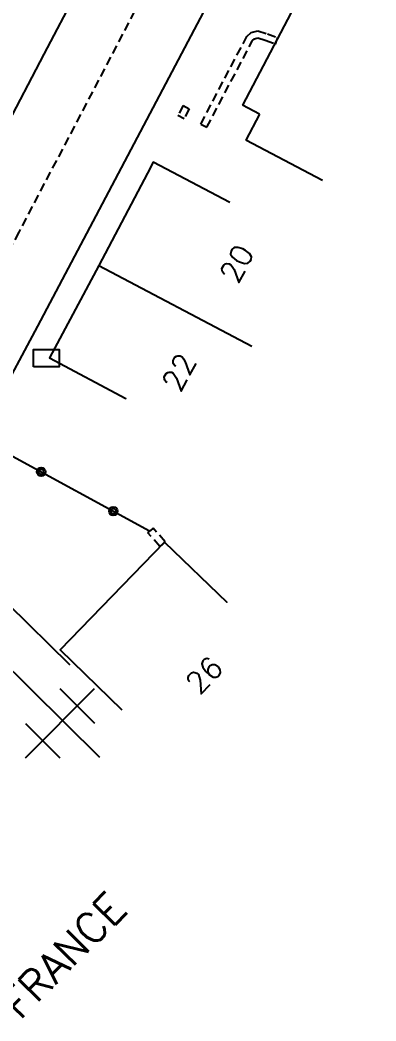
# Model space of a CAD drawing. Header units: millimetres. Extents: x 133000 to 134000, y 143000 to 144000.
# Drawn here: x 133320.9 to 133341.5, y 143731.8 to 143789.7 of the extents above; entities that cross this region are included whole.
import ezdxf
from ezdxf.enums import TextEntityAlignment as Align

# ---------------------------------------------------------------- set-up
doc = ezdxf.new("R2010")
doc.units = ezdxf.units.MM
doc.linetypes.add('DASHED', pattern=[0.75, 0.5, -0.25])
doc.layers.get('0').update_dxf_attribs({"linetype": 'CONTINUOUS'})
for name, color, linetype in [('W0001', 6, 'DASHED'), ('W0008', 7, 'CONTINUOUS'), ('W0100', 7, 'CONTINUOUS'), ('W0112', 1, 'DASHED'), ('W0322', 7, 'CONTINUOUS'), ('W0989', 7, 'CONTINUOUS'), ('W0991', 7, 'CONTINUOUS'), ('W1102', 7, 'CONTINUOUS'), ('W1471', 7, 'CONTINUOUS')]:
    doc.layers.add(name, color=color, linetype=linetype)
doc.styles.get("Standard").update_dxf_attribs({"font": 'romans.shx', "width": 0.85})

# ---------------------------------------------------------------- blocks, each defined once
blk = doc.blocks.new('t991o')
at = {"color": 0, "linetype": 'Continuous'}
for p, q in [((-1, 1), (1, -1)), ((-1, -1), (1, 1))]:
    blk.add_line(p, q, dxfattribs=at)
blk = doc.blocks.new('T1471')
at = {"color": 0, "linetype": 'Continuous', "flags": 128}
blk.add_lwpolyline([(-0.75, -0.5), (-0.75, 0.5), (0.75, 0.5), (0.75, -0.5), (-0.75, -0.5)], dxfattribs=at)
blk = doc.blocks.new('t322o')
at = {"color": 0, "linetype": 'Continuous'}
for radius in [0.25, 0.15]:
    blk.add_circle((0, 0), radius, dxfattribs=at)

msp = doc.modelspace()

# ---------------------------------------------------------------- linework, layer by layer
at = {"layer": 'W0001'}
msp.add_lwpolyline([(133389.322, 143888.003), (133383.15, 143882.026), (133378.674, 143875.413), (133369.116, 143863.47), (133365.053, 143857.63), (133361.076, 143851.038), (133358.18, 143846.159), (133351.298, 143834.346), (133344.542, 143822.232), (133338.082, 143810.222), (133331.396, 143797.477), (133320.876, 143777.398), (133316.262, 143768.869), (133313.292, 143764.498), (133305.722, 143756.688), (133295.024, 143745.842), (133282.753, 143733.479)], dxfattribs=at)
at = {"layer": 'W0008'}
for points in [[(133343.336, 143827.729), (133340.281, 143821.93), (133337.123, 143815.95), (133333.688, 143809.472), (133330.02, 143802.603), (133326.133, 143794.992), (133324.229, 143791.335), (133322.313, 143787.684), (133320.03, 143783.303), (133317.085, 143777.691), (133314.843, 143773.42), (133313.182, 143770.585), (133312.098, 143768.853), (133311.474, 143767.922), (133310.477, 143766.647), (133308.869, 143764.846), (133293.861, 143749.642), (133289.975, 143745.731), (133286.355, 143742.123), (133283.323, 143739.044), (133280.205, 143735.89)], [(133343.576, 143813.071), (133340.673, 143807.567), (133338.368, 143803.159), (133336.479, 143799.484), (133331.006, 143789.12), (133325.323, 143778.341), (133321.957, 143771.959), (133319.532, 143767.464), (133317.992, 143764.944), (133316.92, 143763.282), (133316.66, 143762.981), (133315.442, 143761.585), (133294.028, 143739.836), (133289.505, 143735.282), (133285.301, 143731.068)]]:
    msp.add_lwpolyline(points, dxfattribs=at)
at = {"layer": 'W0100'}
for p, q in [((133334.782, 143784.222), (133333.793, 143784.742)), ((133334.782, 143784.222), (133333.987, 143782.708)), ((133338.414, 143780.383), (133333.987, 143782.708))]:
    msp.add_line(p, q, dxfattribs=at)
for points in [[(133341.463, 143799.335), (133339.407, 143795.43), (133333.793, 143784.742)], [(133333.065, 143779.121), (133328.633, 143781.435), (133328.306, 143780.809), (133325.497, 143775.473), (133322.641, 143770.138), (133327.049, 143767.778), (133327.049, 143767.778), (133327.049, 143767.778), (133327.049, 143767.778), (133327.049, 143767.778), (133327.049, 143767.778), (133327.049, 143767.778), (133327.049, 143767.778), (133327.049, 143767.778), (133327.049, 143767.778), (133327.049, 143767.778), (133327.049, 143767.778), (133327.049, 143767.778), (133327.049, 143767.778), (133327.049, 143767.778), (133327.049, 143767.778), (133327.049, 143767.778), (133327.049, 143767.778), (133327.049, 143767.778), (133327.049, 143767.778), (133327.049, 143767.778), (133327.049, 143767.778), (133327.049, 143767.778), (133327.049, 143767.778), (133327.049, 143767.778), (133327.049, 143767.778), (133327.049, 143767.778), (133327.049, 143767.778), (133327.049, 143767.778), (133327.049, 143767.778), (133327.049, 143767.778), (133327.049, 143767.778), (133327.049, 143767.778), (133327.049, 143767.778), (133327.049, 143767.778), (133327.049, 143767.778), (133327.049, 143767.778), (133327.049, 143767.778), (133327.049, 143767.778), (133327.049, 143767.778), (133327.049, 143767.778), (133327.049, 143767.778), (133327.049, 143767.778), (133327.049, 143767.778), (133327.049, 143767.778), (133327.049, 143767.778), (133327.049, 143767.778), (133327.049, 143767.778), (133327.049, 143767.778), (133327.049, 143767.778), (133327.049, 143767.778), (133327.049, 143767.778), (133327.049, 143767.778), (133327.049, 143767.778), (133327.049, 143767.778), (133327.049, 143767.778), (133327.049, 143767.778), (133327.049, 143767.778), (133327.049, 143767.778), (133327.049, 143767.778), (133327.049, 143767.778), (133327.049, 143767.778), (133327.049, 143767.778), (133327.049, 143767.778), (133327.049, 143767.778), (133327.049, 143767.778), (133327.049, 143767.778), (133327.049, 143767.778), (133327.049, 143767.778), (133327.049, 143767.778), (133327.049, 143767.778), (133327.049, 143767.778), (133327.049, 143767.778), (133327.049, 143767.778), (133327.049, 143767.778), (133327.049, 143767.778), (133327.049, 143767.778), (133327.049, 143767.778), (133327.049, 143767.778), (133327.049, 143767.778), (133327.049, 143767.778), (133327.049, 143767.778), (133327.049, 143767.778), (133327.049, 143767.778), (133327.049, 143767.778), (133327.049, 143767.778), (133327.049, 143767.778), (133327.049, 143767.778), (133327.049, 143767.778), (133327.049, 143767.778), (133327.049, 143767.778), (133327.049, 143767.778), (133327.049, 143767.778), (133327.049, 143767.778), (133327.049, 143767.778), (133327.049, 143767.778), (133327.049, 143767.778), (133327.049, 143767.778), (133327.049, 143767.778), (133327.049, 143767.778), (133327.049, 143767.778), (133327.049, 143767.778), (133327.049, 143767.778), (133327.049, 143767.778), (133327.049, 143767.778), (133327.049, 143767.778), (133327.049, 143767.778), (133327.049, 143767.778), (133327.049, 143767.778), (133327.049, 143767.778), (133327.049, 143767.778), (133327.049, 143767.778), (133327.049, 143767.778), (133327.049, 143767.778), (133327.049, 143767.778)], [(133326.847, 143749.781), (133323.259, 143753.263), (133329.3, 143759.487), (133332.888, 143756.005), (133332.888, 143756.005), (133332.888, 143756.005), (133332.888, 143756.005), (133332.888, 143756.005), (133332.888, 143756.005), (133332.888, 143756.005), (133332.888, 143756.005), (133332.888, 143756.005), (133332.888, 143756.005), (133332.888, 143756.005), (133332.888, 143756.005), (133332.888, 143756.005), (133332.888, 143756.005), (133332.888, 143756.005), (133332.888, 143756.005), (133332.888, 143756.005), (133332.888, 143756.005), (133332.888, 143756.005), (133332.888, 143756.005), (133332.888, 143756.005), (133332.888, 143756.005), (133332.888, 143756.005), (133332.888, 143756.005), (133332.888, 143756.005), (133332.888, 143756.005), (133332.888, 143756.005), (133332.888, 143756.005), (133332.888, 143756.005), (133332.888, 143756.005), (133332.888, 143756.005), (133332.888, 143756.005), (133332.888, 143756.005), (133332.888, 143756.005), (133332.888, 143756.005), (133332.888, 143756.005), (133332.888, 143756.005), (133332.888, 143756.005), (133332.888, 143756.005), (133332.888, 143756.005), (133332.888, 143756.005), (133332.888, 143756.005), (133332.888, 143756.005), (133332.888, 143756.005), (133332.888, 143756.005), (133332.888, 143756.005), (133332.888, 143756.005), (133332.888, 143756.005), (133332.888, 143756.005), (133332.888, 143756.005), (133332.888, 143756.005), (133332.888, 143756.005), (133332.888, 143756.005), (133332.888, 143756.005), (133332.888, 143756.005), (133332.888, 143756.005), (133332.888, 143756.005), (133332.888, 143756.005), (133332.888, 143756.005), (133332.888, 143756.005), (133332.888, 143756.005), (133332.888, 143756.005), (133332.888, 143756.005), (133332.888, 143756.005), (133332.888, 143756.005), (133332.888, 143756.005), (133332.888, 143756.005), (133332.888, 143756.005), (133332.888, 143756.005), (133332.888, 143756.005), (133332.888, 143756.005), (133332.888, 143756.005), (133332.888, 143756.005), (133332.888, 143756.005), (133332.888, 143756.005), (133332.888, 143756.005), (133332.888, 143756.005), (133332.888, 143756.005), (133332.888, 143756.005), (133332.888, 143756.005), (133332.888, 143756.005), (133332.888, 143756.005), (133332.888, 143756.005), (133332.888, 143756.005), (133332.888, 143756.005), (133332.888, 143756.005), (133332.888, 143756.005), (133332.888, 143756.005), (133332.888, 143756.005), (133332.888, 143756.005), (133332.888, 143756.005), (133332.888, 143756.005), (133332.888, 143756.005), (133332.888, 143756.005), (133332.888, 143756.005), (133332.888, 143756.005), (133332.888, 143756.005), (133332.888, 143756.005), (133332.888, 143756.005), (133332.888, 143756.005), (133332.888, 143756.005), (133332.888, 143756.005), (133332.888, 143756.005), (133332.888, 143756.005), (133332.888, 143756.005), (133332.888, 143756.005), (133332.888, 143756.005), (133332.888, 143756.005), (133332.888, 143756.005), (133332.888, 143756.005), (133332.888, 143756.005), (133332.888, 143756.005), (133332.888, 143756.005), (133332.888, 143756.005), (133332.888, 143756.005), (133332.888, 143756.005), (133332.888, 143756.005)], [(133320.238, 143755.926), (133323.796, 143752.413), (133323.796, 143752.413), (133323.796, 143752.413), (133323.796, 143752.413), (133323.796, 143752.413), (133323.796, 143752.413), (133323.796, 143752.413), (133323.796, 143752.413), (133323.796, 143752.413), (133323.796, 143752.413), (133323.796, 143752.413), (133323.796, 143752.413), (133323.796, 143752.413), (133323.796, 143752.413), (133323.796, 143752.413), (133323.796, 143752.413), (133323.796, 143752.413), (133323.796, 143752.413), (133323.796, 143752.413), (133323.796, 143752.413), (133323.796, 143752.413), (133323.796, 143752.413), (133323.796, 143752.413), (133323.796, 143752.413), (133323.796, 143752.413), (133323.796, 143752.413), (133323.796, 143752.413), (133323.796, 143752.413), (133323.796, 143752.413), (133323.796, 143752.413), (133323.796, 143752.413), (133323.796, 143752.413), (133323.796, 143752.413), (133323.796, 143752.413), (133323.796, 143752.413), (133323.796, 143752.413), (133323.796, 143752.413), (133323.796, 143752.413), (133323.796, 143752.413), (133323.796, 143752.413), (133323.796, 143752.413), (133323.796, 143752.413), (133323.796, 143752.413), (133323.796, 143752.413), (133323.796, 143752.413), (133323.796, 143752.413), (133323.796, 143752.413), (133323.796, 143752.413), (133323.796, 143752.413), (133323.796, 143752.413), (133323.796, 143752.413), (133323.796, 143752.413), (133323.796, 143752.413), (133323.796, 143752.413), (133323.796, 143752.413), (133323.796, 143752.413), (133323.796, 143752.413), (133323.796, 143752.413), (133323.796, 143752.413), (133323.796, 143752.413), (133323.796, 143752.413), (133323.796, 143752.413), (133323.796, 143752.413), (133323.796, 143752.413), (133323.796, 143752.413), (133323.796, 143752.413), (133323.796, 143752.413), (133323.796, 143752.413), (133323.796, 143752.413), (133323.796, 143752.413), (133323.796, 143752.413), (133323.796, 143752.413), (133323.796, 143752.413), (133323.796, 143752.413), (133323.796, 143752.413), (133323.796, 143752.413), (133323.796, 143752.413), (133323.796, 143752.413), (133323.796, 143752.413), (133323.796, 143752.413), (133323.796, 143752.413), (133323.796, 143752.413), (133323.796, 143752.413), (133323.796, 143752.413), (133323.796, 143752.413), (133323.796, 143752.413), (133323.796, 143752.413), (133323.796, 143752.413), (133323.796, 143752.413), (133323.796, 143752.413), (133323.796, 143752.413), (133323.796, 143752.413), (133323.796, 143752.413), (133323.796, 143752.413), (133323.796, 143752.413), (133323.796, 143752.413), (133323.796, 143752.413), (133323.796, 143752.413), (133323.796, 143752.413), (133323.796, 143752.413), (133323.796, 143752.413), (133323.796, 143752.413), (133323.796, 143752.413), (133323.796, 143752.413), (133323.796, 143752.413), (133323.796, 143752.413), (133323.796, 143752.413), (133323.796, 143752.413), (133323.796, 143752.413), (133323.796, 143752.413), (133323.796, 143752.413), (133323.796, 143752.413), (133323.796, 143752.413), (133323.796, 143752.413), (133323.796, 143752.413), (133323.796, 143752.413)]]:
    msp.add_lwpolyline(points, dxfattribs=at)
at = {"layer": 'W0112'}
for points in [[(133331.381, 143783.645), (133334.053, 143788.716), (133334.296, 143788.935), (133334.685, 143789.044), (133335.238, 143788.865), (133335.839, 143788.647), (133335.839, 143788.647), (133335.839, 143788.647), (133335.839, 143788.647), (133335.839, 143788.647), (133335.839, 143788.647), (133335.839, 143788.647), (133335.839, 143788.647), (133335.839, 143788.647), (133335.839, 143788.647), (133335.839, 143788.647), (133335.839, 143788.647), (133335.839, 143788.647), (133335.839, 143788.647), (133335.839, 143788.647), (133335.839, 143788.647), (133335.839, 143788.647), (133335.839, 143788.647), (133335.839, 143788.647), (133335.839, 143788.647), (133335.839, 143788.647), (133335.839, 143788.647), (133335.839, 143788.647), (133335.839, 143788.647), (133335.839, 143788.647), (133335.839, 143788.647), (133335.839, 143788.647), (133335.839, 143788.647), (133335.839, 143788.647), (133335.839, 143788.647), (133335.839, 143788.647), (133335.839, 143788.647), (133335.839, 143788.647), (133335.839, 143788.647), (133335.839, 143788.647), (133335.839, 143788.647), (133335.839, 143788.647), (133335.839, 143788.647), (133335.839, 143788.647), (133335.839, 143788.647), (133335.839, 143788.647), (133335.839, 143788.647), (133335.839, 143788.647), (133335.839, 143788.647), (133335.839, 143788.647), (133335.839, 143788.647), (133335.839, 143788.647), (133335.839, 143788.647), (133335.839, 143788.647), (133335.839, 143788.647), (133335.839, 143788.647), (133335.839, 143788.647), (133335.839, 143788.647), (133335.839, 143788.647), (133335.839, 143788.647), (133335.839, 143788.647), (133335.839, 143788.647), (133335.839, 143788.647), (133335.839, 143788.647), (133335.839, 143788.647), (133335.839, 143788.647), (133335.839, 143788.647), (133335.839, 143788.647), (133335.839, 143788.647), (133335.839, 143788.647), (133335.839, 143788.647), (133335.839, 143788.647), (133335.839, 143788.647), (133335.839, 143788.647), (133335.839, 143788.647), (133335.839, 143788.647), (133335.839, 143788.647), (133335.839, 143788.647), (133335.839, 143788.647), (133335.839, 143788.647), (133335.839, 143788.647), (133335.839, 143788.647), (133335.839, 143788.647), (133335.839, 143788.647), (133335.839, 143788.647), (133335.839, 143788.647), (133335.839, 143788.647), (133335.839, 143788.647), (133335.839, 143788.647), (133335.839, 143788.647), (133335.839, 143788.647), (133335.839, 143788.647), (133335.839, 143788.647), (133335.839, 143788.647), (133335.839, 143788.647), (133335.839, 143788.647), (133335.839, 143788.647), (133335.839, 143788.647), (133335.839, 143788.647), (133335.839, 143788.647), (133335.839, 143788.647), (133335.839, 143788.647), (133335.839, 143788.647), (133335.839, 143788.647), (133335.839, 143788.647), (133335.839, 143788.647), (133335.839, 143788.647), (133335.839, 143788.647), (133335.839, 143788.647), (133335.839, 143788.647), (133335.839, 143788.647), (133335.839, 143788.647), (133335.839, 143788.647), (133335.839, 143788.647), (133335.839, 143788.647), (133335.839, 143788.647), (133335.839, 143788.647), (133335.839, 143788.647), (133335.839, 143788.647), (133335.839, 143788.647)], [(133331.381, 143783.645), (133331.735, 143783.458), (133334.373, 143788.467), (133334.494, 143788.575), (133334.677, 143788.626), (133335.109, 143788.487), (133335.703, 143788.271), (133335.839, 143788.647), (133335.839, 143788.647), (133335.839, 143788.647), (133335.839, 143788.647), (133335.839, 143788.647), (133335.839, 143788.647), (133335.839, 143788.647), (133335.839, 143788.647), (133335.839, 143788.647), (133335.839, 143788.647), (133335.839, 143788.647), (133335.839, 143788.647), (133335.839, 143788.647), (133335.839, 143788.647), (133335.839, 143788.647), (133335.839, 143788.647), (133335.839, 143788.647), (133335.839, 143788.647), (133335.839, 143788.647), (133335.839, 143788.647), (133335.839, 143788.647), (133335.839, 143788.647), (133335.839, 143788.647), (133335.839, 143788.647), (133335.839, 143788.647), (133335.839, 143788.647), (133335.839, 143788.647), (133335.839, 143788.647), (133335.839, 143788.647), (133335.839, 143788.647), (133335.839, 143788.647), (133335.839, 143788.647), (133335.839, 143788.647), (133335.839, 143788.647), (133335.839, 143788.647), (133335.839, 143788.647), (133335.839, 143788.647), (133335.839, 143788.647), (133335.839, 143788.647), (133335.839, 143788.647), (133335.839, 143788.647), (133335.839, 143788.647), (133335.839, 143788.647), (133335.839, 143788.647), (133335.839, 143788.647), (133335.839, 143788.647), (133335.839, 143788.647), (133335.839, 143788.647), (133335.839, 143788.647), (133335.839, 143788.647), (133335.839, 143788.647), (133335.839, 143788.647), (133335.839, 143788.647), (133335.839, 143788.647), (133335.839, 143788.647), (133335.839, 143788.647), (133335.839, 143788.647), (133335.839, 143788.647), (133335.839, 143788.647), (133335.839, 143788.647), (133335.839, 143788.647), (133335.839, 143788.647), (133335.839, 143788.647), (133335.839, 143788.647), (133335.839, 143788.647), (133335.839, 143788.647), (133335.839, 143788.647), (133335.839, 143788.647), (133335.839, 143788.647), (133335.839, 143788.647), (133335.839, 143788.647), (133335.839, 143788.647), (133335.839, 143788.647), (133335.839, 143788.647), (133335.839, 143788.647), (133335.839, 143788.647), (133335.839, 143788.647), (133335.839, 143788.647), (133335.839, 143788.647), (133335.839, 143788.647), (133335.839, 143788.647), (133335.839, 143788.647), (133335.839, 143788.647), (133335.839, 143788.647), (133335.839, 143788.647), (133335.839, 143788.647), (133335.839, 143788.647), (133335.839, 143788.647), (133335.839, 143788.647), (133335.839, 143788.647), (133335.839, 143788.647), (133335.839, 143788.647), (133335.839, 143788.647), (133335.839, 143788.647), (133335.839, 143788.647), (133335.839, 143788.647), (133335.839, 143788.647), (133335.839, 143788.647), (133335.839, 143788.647), (133335.839, 143788.647), (133335.839, 143788.647), (133335.839, 143788.647), (133335.839, 143788.647), (133335.839, 143788.647), (133335.839, 143788.647), (133335.839, 143788.647), (133335.839, 143788.647), (133335.839, 143788.647), (133335.839, 143788.647), (133335.839, 143788.647), (133335.839, 143788.647), (133335.839, 143788.647), (133335.839, 143788.647)], [(133330.371, 143784.719), (133330.724, 143784.531), (133330.419, 143783.958), (133330.066, 143784.146), (133330.066, 143784.146), (133330.066, 143784.146), (133330.066, 143784.146), (133330.066, 143784.146), (133330.066, 143784.146), (133330.066, 143784.146), (133330.066, 143784.146), (133330.066, 143784.146), (133330.066, 143784.146), (133330.066, 143784.146), (133330.066, 143784.146), (133330.066, 143784.146), (133330.066, 143784.146), (133330.066, 143784.146), (133330.066, 143784.146), (133330.066, 143784.146), (133330.066, 143784.146), (133330.066, 143784.146), (133330.066, 143784.146), (133330.066, 143784.146), (133330.066, 143784.146), (133330.066, 143784.146), (133330.066, 143784.146), (133330.066, 143784.146), (133330.066, 143784.146), (133330.066, 143784.146), (133330.066, 143784.146), (133330.066, 143784.146), (133330.066, 143784.146), (133330.066, 143784.146), (133330.066, 143784.146), (133330.066, 143784.146), (133330.066, 143784.146), (133330.066, 143784.146), (133330.066, 143784.146), (133330.066, 143784.146), (133330.066, 143784.146), (133330.066, 143784.146), (133330.066, 143784.146), (133330.066, 143784.146), (133330.066, 143784.146), (133330.066, 143784.146), (133330.066, 143784.146), (133330.066, 143784.146), (133330.066, 143784.146), (133330.066, 143784.146), (133330.066, 143784.146), (133330.066, 143784.146), (133330.066, 143784.146), (133330.066, 143784.146), (133330.066, 143784.146), (133330.066, 143784.146), (133330.066, 143784.146), (133330.066, 143784.146), (133330.066, 143784.146), (133330.066, 143784.146), (133330.066, 143784.146), (133330.066, 143784.146), (133330.066, 143784.146), (133330.066, 143784.146), (133330.066, 143784.146), (133330.066, 143784.146), (133330.066, 143784.146), (133330.066, 143784.146), (133330.066, 143784.146), (133330.066, 143784.146), (133330.066, 143784.146), (133330.066, 143784.146), (133330.066, 143784.146), (133330.066, 143784.146), (133330.066, 143784.146), (133330.066, 143784.146), (133330.066, 143784.146), (133330.066, 143784.146), (133330.066, 143784.146), (133330.066, 143784.146), (133330.066, 143784.146), (133330.066, 143784.146), (133330.066, 143784.146), (133330.066, 143784.146), (133330.066, 143784.146), (133330.066, 143784.146), (133330.066, 143784.146), (133330.066, 143784.146), (133330.066, 143784.146), (133330.066, 143784.146), (133330.066, 143784.146), (133330.066, 143784.146), (133330.066, 143784.146), (133330.066, 143784.146), (133330.066, 143784.146), (133330.066, 143784.146), (133330.066, 143784.146), (133330.066, 143784.146), (133330.066, 143784.146), (133330.066, 143784.146), (133330.066, 143784.146), (133330.066, 143784.146), (133330.066, 143784.146), (133330.066, 143784.146), (133330.066, 143784.146), (133330.066, 143784.146), (133330.066, 143784.146), (133330.066, 143784.146), (133330.066, 143784.146), (133330.066, 143784.146), (133330.066, 143784.146), (133330.066, 143784.146), (133330.066, 143784.146), (133330.066, 143784.146), (133330.066, 143784.146), (133330.066, 143784.146), (133330.066, 143784.146), (133330.066, 143784.146), (133330.066, 143784.146), (133330.066, 143784.146)], [(133330.371, 143784.719), (133330.066, 143784.146), (133330.066, 143784.146), (133330.066, 143784.146), (133330.066, 143784.146), (133330.066, 143784.146), (133330.066, 143784.146), (133330.066, 143784.146), (133330.066, 143784.146), (133330.066, 143784.146), (133330.066, 143784.146), (133330.066, 143784.146), (133330.066, 143784.146), (133330.066, 143784.146), (133330.066, 143784.146), (133330.066, 143784.146), (133330.066, 143784.146), (133330.066, 143784.146), (133330.066, 143784.146), (133330.066, 143784.146), (133330.066, 143784.146), (133330.066, 143784.146), (133330.066, 143784.146), (133330.066, 143784.146), (133330.066, 143784.146), (133330.066, 143784.146), (133330.066, 143784.146), (133330.066, 143784.146), (133330.066, 143784.146), (133330.066, 143784.146), (133330.066, 143784.146), (133330.066, 143784.146), (133330.066, 143784.146), (133330.066, 143784.146), (133330.066, 143784.146), (133330.066, 143784.146), (133330.066, 143784.146), (133330.066, 143784.146), (133330.066, 143784.146), (133330.066, 143784.146), (133330.066, 143784.146), (133330.066, 143784.146), (133330.066, 143784.146), (133330.066, 143784.146), (133330.066, 143784.146), (133330.066, 143784.146), (133330.066, 143784.146), (133330.066, 143784.146), (133330.066, 143784.146), (133330.066, 143784.146), (133330.066, 143784.146), (133330.066, 143784.146), (133330.066, 143784.146), (133330.066, 143784.146), (133330.066, 143784.146), (133330.066, 143784.146), (133330.066, 143784.146), (133330.066, 143784.146), (133330.066, 143784.146), (133330.066, 143784.146), (133330.066, 143784.146), (133330.066, 143784.146), (133330.066, 143784.146), (133330.066, 143784.146), (133330.066, 143784.146), (133330.066, 143784.146), (133330.066, 143784.146), (133330.066, 143784.146), (133330.066, 143784.146), (133330.066, 143784.146), (133330.066, 143784.146), (133330.066, 143784.146), (133330.066, 143784.146), (133330.066, 143784.146), (133330.066, 143784.146), (133330.066, 143784.146), (133330.066, 143784.146), (133330.066, 143784.146), (133330.066, 143784.146), (133330.066, 143784.146), (133330.066, 143784.146), (133330.066, 143784.146), (133330.066, 143784.146), (133330.066, 143784.146), (133330.066, 143784.146), (133330.066, 143784.146), (133330.066, 143784.146), (133330.066, 143784.146), (133330.066, 143784.146), (133330.066, 143784.146), (133330.066, 143784.146), (133330.066, 143784.146), (133330.066, 143784.146), (133330.066, 143784.146), (133330.066, 143784.146), (133330.066, 143784.146), (133330.066, 143784.146), (133330.066, 143784.146), (133330.066, 143784.146), (133330.066, 143784.146), (133330.066, 143784.146), (133330.066, 143784.146), (133330.066, 143784.146), (133330.066, 143784.146), (133330.066, 143784.146), (133330.066, 143784.146), (133330.066, 143784.146), (133330.066, 143784.146), (133330.066, 143784.146), (133330.066, 143784.146), (133330.066, 143784.146), (133330.066, 143784.146), (133330.066, 143784.146), (133330.066, 143784.146), (133330.066, 143784.146), (133330.066, 143784.146), (133330.066, 143784.146), (133330.066, 143784.146), (133330.066, 143784.146), (133330.066, 143784.146)], [(133329.324, 143759.501), (133329.022, 143759.237), (133328.333, 143760.027), (133328.483, 143760.159), (133328.483, 143760.159), (133328.483, 143760.159), (133328.483, 143760.159), (133328.483, 143760.159), (133328.483, 143760.159), (133328.483, 143760.159), (133328.483, 143760.159), (133328.483, 143760.159), (133328.483, 143760.159), (133328.483, 143760.159), (133328.483, 143760.159), (133328.483, 143760.159), (133328.483, 143760.159), (133328.483, 143760.159), (133328.483, 143760.159), (133328.483, 143760.159), (133328.483, 143760.159), (133328.483, 143760.159), (133328.483, 143760.159), (133328.483, 143760.159), (133328.483, 143760.159), (133328.483, 143760.159), (133328.483, 143760.159), (133328.483, 143760.159), (133328.483, 143760.159), (133328.483, 143760.159), (133328.483, 143760.159), (133328.483, 143760.159), (133328.483, 143760.159), (133328.483, 143760.159), (133328.483, 143760.159), (133328.483, 143760.159), (133328.483, 143760.159), (133328.483, 143760.159), (133328.483, 143760.159), (133328.483, 143760.159), (133328.483, 143760.159), (133328.483, 143760.159), (133328.483, 143760.159), (133328.483, 143760.159), (133328.483, 143760.159), (133328.483, 143760.159), (133328.483, 143760.159), (133328.483, 143760.159), (133328.483, 143760.159), (133328.483, 143760.159), (133328.483, 143760.159), (133328.483, 143760.159), (133328.483, 143760.159), (133328.483, 143760.159), (133328.483, 143760.159), (133328.483, 143760.159), (133328.483, 143760.159), (133328.483, 143760.159), (133328.483, 143760.159), (133328.483, 143760.159), (133328.483, 143760.159), (133328.483, 143760.159), (133328.483, 143760.159), (133328.483, 143760.159), (133328.483, 143760.159), (133328.483, 143760.159), (133328.483, 143760.159), (133328.483, 143760.159), (133328.483, 143760.159), (133328.483, 143760.159), (133328.483, 143760.159), (133328.483, 143760.159), (133328.483, 143760.159), (133328.483, 143760.159), (133328.483, 143760.159), (133328.483, 143760.159), (133328.483, 143760.159), (133328.483, 143760.159), (133328.483, 143760.159), (133328.483, 143760.159), (133328.483, 143760.159), (133328.483, 143760.159), (133328.483, 143760.159), (133328.483, 143760.159), (133328.483, 143760.159), (133328.483, 143760.159), (133328.483, 143760.159), (133328.483, 143760.159), (133328.483, 143760.159), (133328.483, 143760.159), (133328.483, 143760.159), (133328.483, 143760.159), (133328.483, 143760.159), (133328.483, 143760.159), (133328.483, 143760.159), (133328.483, 143760.159), (133328.483, 143760.159), (133328.483, 143760.159), (133328.483, 143760.159), (133328.483, 143760.159), (133328.483, 143760.159), (133328.483, 143760.159), (133328.483, 143760.159), (133328.483, 143760.159), (133328.483, 143760.159), (133328.483, 143760.159), (133328.483, 143760.159), (133328.483, 143760.159), (133328.483, 143760.159), (133328.483, 143760.159), (133328.483, 143760.159), (133328.483, 143760.159), (133328.483, 143760.159), (133328.483, 143760.159), (133328.483, 143760.159), (133328.483, 143760.159), (133328.483, 143760.159), (133328.483, 143760.159), (133328.483, 143760.159), (133328.483, 143760.159)], [(133329.324, 143759.501), (133328.634, 143760.29), (133328.483, 143760.159), (133328.483, 143760.159), (133328.483, 143760.159), (133328.483, 143760.159), (133328.483, 143760.159), (133328.483, 143760.159), (133328.483, 143760.159), (133328.483, 143760.159), (133328.483, 143760.159), (133328.483, 143760.159), (133328.483, 143760.159), (133328.483, 143760.159), (133328.483, 143760.159), (133328.483, 143760.159), (133328.483, 143760.159), (133328.483, 143760.159), (133328.483, 143760.159), (133328.483, 143760.159), (133328.483, 143760.159), (133328.483, 143760.159), (133328.483, 143760.159), (133328.483, 143760.159), (133328.483, 143760.159), (133328.483, 143760.159), (133328.483, 143760.159), (133328.483, 143760.159), (133328.483, 143760.159), (133328.483, 143760.159), (133328.483, 143760.159), (133328.483, 143760.159), (133328.483, 143760.159), (133328.483, 143760.159), (133328.483, 143760.159), (133328.483, 143760.159), (133328.483, 143760.159), (133328.483, 143760.159), (133328.483, 143760.159), (133328.483, 143760.159), (133328.483, 143760.159), (133328.483, 143760.159), (133328.483, 143760.159), (133328.483, 143760.159), (133328.483, 143760.159), (133328.483, 143760.159), (133328.483, 143760.159), (133328.483, 143760.159), (133328.483, 143760.159), (133328.483, 143760.159), (133328.483, 143760.159), (133328.483, 143760.159), (133328.483, 143760.159), (133328.483, 143760.159), (133328.483, 143760.159), (133328.483, 143760.159), (133328.483, 143760.159), (133328.483, 143760.159), (133328.483, 143760.159), (133328.483, 143760.159), (133328.483, 143760.159), (133328.483, 143760.159), (133328.483, 143760.159), (133328.483, 143760.159), (133328.483, 143760.159), (133328.483, 143760.159), (133328.483, 143760.159), (133328.483, 143760.159), (133328.483, 143760.159), (133328.483, 143760.159), (133328.483, 143760.159), (133328.483, 143760.159), (133328.483, 143760.159), (133328.483, 143760.159), (133328.483, 143760.159), (133328.483, 143760.159), (133328.483, 143760.159), (133328.483, 143760.159), (133328.483, 143760.159), (133328.483, 143760.159), (133328.483, 143760.159), (133328.483, 143760.159), (133328.483, 143760.159), (133328.483, 143760.159), (133328.483, 143760.159), (133328.483, 143760.159), (133328.483, 143760.159), (133328.483, 143760.159), (133328.483, 143760.159), (133328.483, 143760.159), (133328.483, 143760.159), (133328.483, 143760.159), (133328.483, 143760.159), (133328.483, 143760.159), (133328.483, 143760.159), (133328.483, 143760.159), (133328.483, 143760.159), (133328.483, 143760.159), (133328.483, 143760.159), (133328.483, 143760.159), (133328.483, 143760.159), (133328.483, 143760.159), (133328.483, 143760.159), (133328.483, 143760.159), (133328.483, 143760.159), (133328.483, 143760.159), (133328.483, 143760.159), (133328.483, 143760.159), (133328.483, 143760.159), (133328.483, 143760.159), (133328.483, 143760.159), (133328.483, 143760.159), (133328.483, 143760.159), (133328.483, 143760.159), (133328.483, 143760.159), (133328.483, 143760.159), (133328.483, 143760.159), (133328.483, 143760.159), (133328.483, 143760.159), (133328.483, 143760.159)]]:
    msp.add_lwpolyline(points, dxfattribs=at)
at = {"layer": 'W0322'}
msp.add_lwpolyline([(133320.085, 143764.689), (133320.085, 143764.689), (133320.085, 143764.689), (133320.085, 143764.689), (133320.085, 143764.689), (133320.085, 143764.689), (133320.085, 143764.689), (133320.085, 143764.689), (133320.085, 143764.689), (133320.085, 143764.689), (133320.085, 143764.689), (133320.085, 143764.689), (133320.085, 143764.689), (133320.085, 143764.689), (133320.085, 143764.689), (133320.085, 143764.689), (133320.085, 143764.689), (133320.085, 143764.689), (133320.085, 143764.689), (133328.417, 143760.129)], dxfattribs=at)
at = {"layer": 'W1102'}
for p, q in [((133325.497, 143775.473), (133334.345, 143770.814)), ((133318.425, 143754.091), (133325.533, 143747.056))]:
    msp.add_line(p, q, dxfattribs=at)

# ---------------------------------------------------------------- block references
at = {"layer": 'W0322', "rotation": 331.3085618447079}
for p in [(133322.168, 143763.549), (133326.335, 143761.268)]:
    msp.add_blockref('t322o', p, dxfattribs=at)
at = {"layer": 'W0991'}
for p in [(133324.244, 143750.021), (133322.253, 143748.007)]:
    msp.add_blockref('t991o', p, dxfattribs=at)
at = {"layer": 'W1471'}
msp.add_blockref('T1471', (133322.465, 143770.111), dxfattribs=at)

# ---------------------------------------------------------------- texts
at = {"layer": 'W0989'}
msp.add_text('RUE DE FRANCE', height=1.75, rotation=45.39205, dxfattribs=at).set_placement((133319.938, 143732.021), align=Align.MIDDLE)
at = {"layer": 'W0991'}
for s, rotation, p in [('20', 62.22694, (133333.464, 143775.58)), ('22', 61.84041, (133330.135, 143769.305)), ('26', 45.85482, (133331.59, 143751.796))]:
    msp.add_text(s, height=1.25, rotation=rotation, dxfattribs=at).set_placement(p, align=Align.MIDDLE)

doc.saveas('drawing.dxf')
